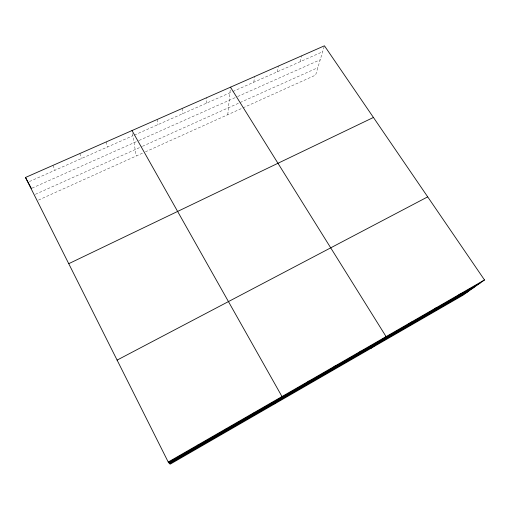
<?xml version="1.0" encoding="UTF-8"?>
<svg xmlns="http://www.w3.org/2000/svg" width="510" height="510" viewBox="0 0 510 510"><rect width="100%" height="100%" fill="white"/><g stroke="black" fill="none" stroke-linecap="round" stroke-linejoin="round"><path stroke-width="0.38" stroke-dasharray="2.55 1.91" d="M206.359 103.224L206.576 97.71M227.785 114.699L230.418 87.879M253.776 82.237L254.656 76.532M277.166 71.885L278.364 66.09M300.116 61.729L301.62 55.845M324.22 46.537L315.613 75.097L145.484 151.814M38.454 200.086L142.634 153.102M35.368 194.316L141.703 146.644M142.43 146.319L317.851 67.671M32.06 188.12L138.344 140.773M139.064 140.454L236.997 96.823M237.711 96.511L320.242 59.74M29.427 181.541L132.88 135.749M134.308 135.118L232.107 91.832M232.828 91.513L322.645 51.752M52.938 165.387L55.01 170.219M79.828 153.542L81.479 158.502M106.182 141.933L107.431 147.014M132.511 133.524L136.227 155.99M157.354 119.391L157.845 124.701M182.204 108.451L182.331 113.864"/><path stroke-width="0.76" d="M197.536 445.836L197.644 445.109M225.809 429.547L226.395 428.553M253.457 413.623L254.503 412.373M274.762 403.824L281.985 396.55L132.02 130.554M306.963 382.806L308.869 381.072M332.858 367.889L335.166 365.931M358.211 353.283L360.901 351.116M371.197 348.183L386.089 336.613L230.488 87.178M408.076 324.564L411.493 321.988M432.588 310.443L436.35 307.677M456.584 296.616L460.677 293.664M484.5 279.952L462.965 295.233L170.123 464.202L168.23 462.041L25.5 177.474L324.443 45.798L484.5 279.952L168.23 462.041M169.141 463.08L474.204 287.251M169.651 463.666L468.384 291.382M168.625 462.487L480.095 283.075M117.102 360.111L427.705 196.86M68.742 263.689L373.428 117.459M25.5 177.474L31.346 188.439"/></g></svg>
